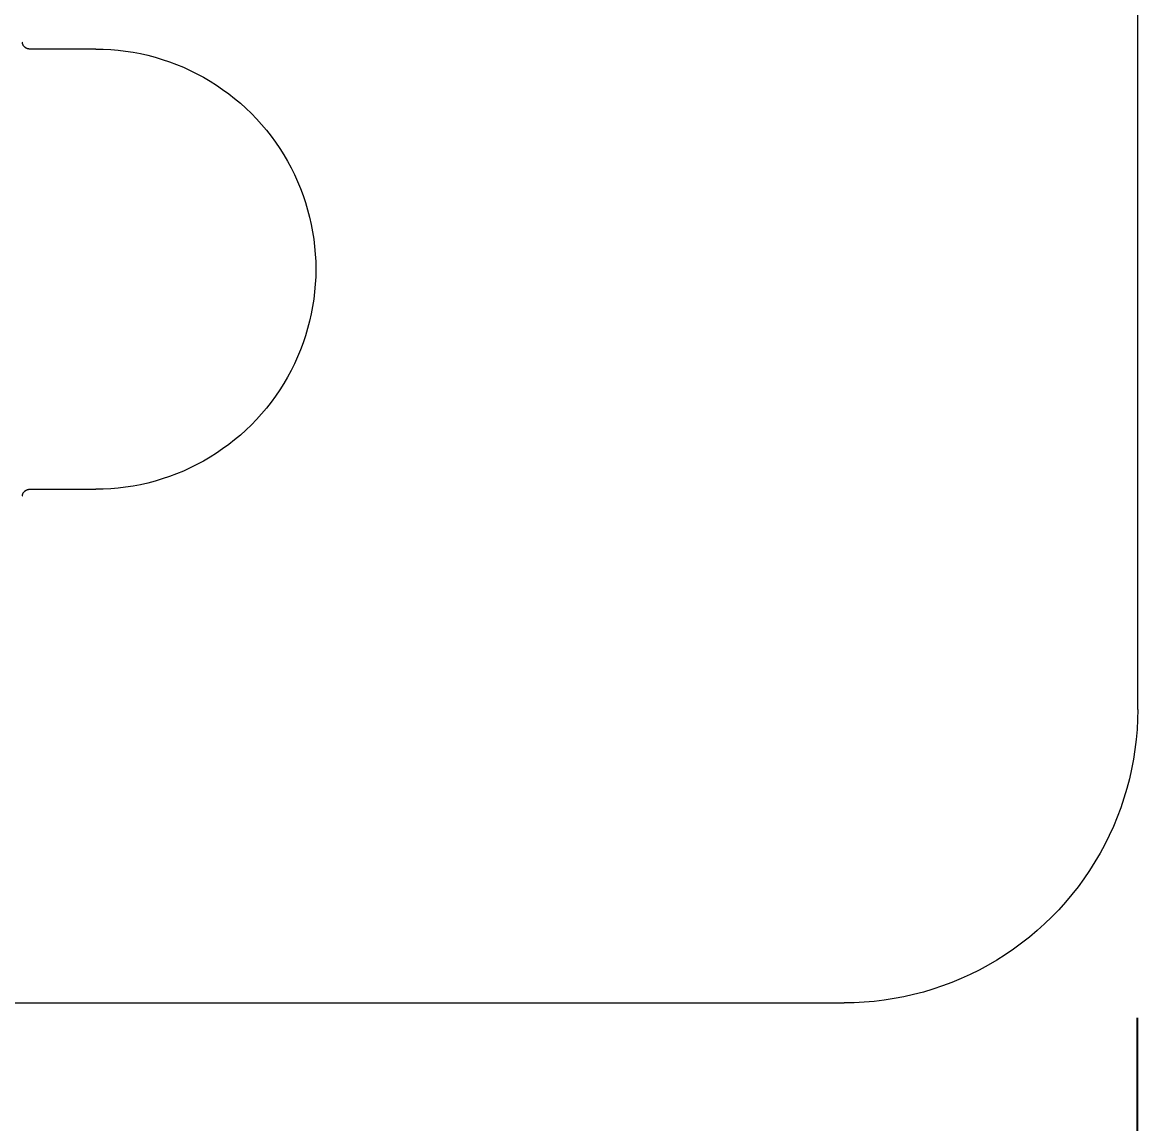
# Model space of a CAD drawing. Header units: millimetres. Extents: x -402 to 3954, y -41 to 3282.
# Drawn here: x 1706.63 to 1744.63, y 1248.79 to 1286.32 of the extents above; entities that cross this region are included whole.
import ezdxf

# ---------------------------------------------------------------- set-up
doc = ezdxf.new("R2010")
doc.units = ezdxf.units.MM
doc.layers.add('ZANO_R', color=7, linetype='Continuous', lineweight=0)
doc.layers.add('ZANO_W', color=1, linetype='Continuous', lineweight=0)
doc.styles.add('Arial', font='arial.ttf')
doc.styles.get("Standard").update_dxf_attribs({"font": 'ARIALUNI.TTF'})
doc.dimstyles.new('pl i ang', dxfattribs={"dimtxt": 50, "dimasz": 50, "dimexe": 1.25, "dimexo": 0.625, "dimgap": 10, "dimtad": 1, "dimtoh": 1, "dimtxsty": 'Standard', "dimcen": 2.5, "dimclrd": 1, "dimclre": 1, "dimclrt": 1, "dimadec": 0, "dimazin": 0, "dimtfac": 1, "dimtmove": 0, "dimatfit": 3, "dimfxl": 1, "dimarcsym": 1})

# ---------------------------------------------------------------- blocks, each defined once
blk = doc.blocks.new('*D412')
at = {"layer": 'ZANO_W', "color": 1, "lineweight": -2}
for p, q in [((-143.368, 1252.905), (-143.368, 1074.436)), ((1744.617, 1252.393), (1744.617, 1074.436)), ((-103.368, 1084.436), (1704.617, 1084.436))]:
    blk.add_line(p, q, dxfattribs=at)
at = {"layer": 'ZANO_W', "color": 1}
for points in [[(-103.368, 1091.102), (-103.368, 1077.769), (-143.368, 1084.436)], [(1704.617, 1077.769), (1704.617, 1091.102), (1744.617, 1084.436)]]:
    blk.add_solid(points, dxfattribs=at)
at = {"layer": 'ZANO_W', "color": 1, "insert": (800.624, 1114.859), "char_height": 40, "attachment_point": 5, "style": 'Arial'}
blk.add_mtext('1888', dxfattribs=at)

msp = doc.modelspace()

# ---------------------------------------------------------------- linework, layer by layer
at = {"layer": 'ZANO_R'}
for p, q in [((1744.632, 1262.905), (1744.632, 1692.905)), ((1706.633, 1285.629), (1706.632, 1285.638)), ((1706.634, 1285.62), (1706.633, 1285.629)), ((1706.635, 1285.612), (1706.634, 1285.62)), ((1706.637, 1285.603), (1706.635, 1285.612)), ((1706.639, 1285.595), (1706.637, 1285.603)), ((1706.641, 1285.586), (1706.639, 1285.595)), ((1706.644, 1285.578), (1706.641, 1285.586)), ((1706.647, 1285.57), (1706.644, 1285.578)), ((1706.65, 1285.562), (1706.647, 1285.57)), ((1706.653, 1285.554), (1706.65, 1285.562)), ((1706.657, 1285.546), (1706.653, 1285.554)), ((1706.661, 1285.538), (1706.657, 1285.546)), ((1706.665, 1285.53), (1706.661, 1285.538)), ((1706.67, 1285.523), (1706.665, 1285.53)), ((1706.674, 1285.515), (1706.67, 1285.523)), ((1706.679, 1285.508), (1706.674, 1285.515)), ((1706.685, 1285.501), (1706.679, 1285.508)), ((1706.69, 1285.495), (1706.685, 1285.501)), ((1706.696, 1285.488), (1706.69, 1285.495)), ((1706.702, 1285.482), (1706.696, 1285.488)), ((1706.708, 1285.475), (1706.702, 1285.482)), ((1706.714, 1285.469), (1706.708, 1285.475)), ((1706.721, 1285.464), (1706.714, 1285.469)), ((1706.728, 1285.458), (1706.721, 1285.464)), ((1706.735, 1285.453), (1706.728, 1285.458)), ((1706.742, 1285.448), (1706.735, 1285.453)), ((1706.749, 1285.443), (1706.742, 1285.448)), ((1706.757, 1285.439), (1706.749, 1285.443)), ((1706.764, 1285.434), (1706.757, 1285.439)), ((1706.772, 1285.431), (1706.764, 1285.434)), ((1706.78, 1285.427), (1706.772, 1285.431)), ((1706.788, 1285.423), (1706.78, 1285.427)), ((1706.796, 1285.42), (1706.788, 1285.423)), ((1706.804, 1285.417), (1706.796, 1285.42)), ((1706.813, 1285.415), (1706.804, 1285.417)), ((1706.821, 1285.413), (1706.813, 1285.415)), ((1706.83, 1285.411), (1706.821, 1285.413)), ((1706.838, 1285.409), (1706.83, 1285.411)), ((1706.847, 1285.408), (1706.838, 1285.409)), ((1706.855, 1285.407), (1706.847, 1285.408)), ((1706.864, 1285.406), (1706.855, 1285.407)), ((1706.873, 1285.405), (1706.864, 1285.406)), ((1706.882, 1285.405), (1706.873, 1285.405)), ((1709.132, 1285.405), (1706.882, 1285.405)), ((1709.132, 1285.405), (1709.388, 1285.401)), ((1709.388, 1285.401), (1709.643, 1285.388)), ((1709.643, 1285.388), (1709.898, 1285.366)), ((1709.898, 1285.366), (1710.153, 1285.335)), ((1710.153, 1285.335), (1710.406, 1285.296)), ((1710.406, 1285.296), (1710.657, 1285.248)), ((1710.657, 1285.248), (1710.907, 1285.192)), ((1710.907, 1285.192), (1711.155, 1285.127)), ((1711.155, 1285.127), (1711.4, 1285.054)), ((1711.4, 1285.054), (1711.643, 1284.972)), ((1711.643, 1284.972), (1711.883, 1284.882)), ((1711.883, 1284.882), (1712.12, 1284.784)), ((1712.12, 1284.784), (1712.353, 1284.678)), ((1712.353, 1284.678), (1712.582, 1284.564)), ((1712.582, 1284.564), (1712.807, 1284.443)), ((1712.807, 1284.443), (1713.028, 1284.313)), ((1713.028, 1284.313), (1713.245, 1284.177)), ((1713.245, 1284.177), (1713.457, 1284.032)), ((1713.457, 1284.032), (1713.663, 1283.881)), ((1713.663, 1283.881), (1713.865, 1283.723)), ((1713.865, 1283.723), (1714.061, 1283.558)), ((1714.061, 1283.558), (1714.251, 1283.386)), ((1714.251, 1283.386), (1714.435, 1283.209)), ((1714.435, 1283.209), (1714.613, 1283.024)), ((1714.613, 1283.024), (1714.784, 1282.834)), ((1714.784, 1282.834), (1714.949, 1282.638)), ((1714.949, 1282.638), (1715.108, 1282.437)), ((1715.108, 1282.437), (1715.259, 1282.23)), ((1715.259, 1282.23), (1715.403, 1282.019)), ((1715.403, 1282.019), (1715.54, 1281.802)), ((1715.54, 1281.802), (1715.669, 1281.581)), ((1715.669, 1281.581), (1715.791, 1281.356)), ((1715.791, 1281.356), (1715.905, 1281.126)), ((1715.905, 1281.126), (1716.011, 1280.893)), ((1716.011, 1280.893), (1716.109, 1280.657)), ((1716.109, 1280.657), (1716.198, 1280.417)), ((1716.198, 1280.417), (1716.28, 1280.174)), ((1716.28, 1280.174), (1716.353, 1279.929)), ((1716.353, 1279.929), (1716.418, 1279.681)), ((1716.418, 1279.681), (1716.475, 1279.431)), ((1716.475, 1279.431), (1716.522, 1279.18)), ((1716.522, 1279.18), (1716.562, 1278.926)), ((1716.562, 1278.926), (1716.592, 1278.672)), ((1716.592, 1278.672), (1716.614, 1278.417)), ((1716.614, 1278.417), (1716.627, 1278.161)), ((1716.627, 1278.161), (1716.632, 1277.905)), ((1716.627, 1277.649), (1716.614, 1277.393)), ((1716.632, 1277.905), (1716.627, 1277.649)), ((1716.614, 1277.393), (1716.592, 1277.138)), ((1716.562, 1276.884), (1716.522, 1276.631)), ((1716.592, 1277.138), (1716.562, 1276.884)), ((1716.522, 1276.631), (1716.475, 1276.379)), ((1716.418, 1276.129), (1716.353, 1275.882)), ((1716.475, 1276.379), (1716.418, 1276.129)), ((1716.353, 1275.882), (1716.28, 1275.636)), ((1716.198, 1275.394), (1716.109, 1275.154)), ((1716.28, 1275.636), (1716.198, 1275.394)), ((1716.011, 1274.917), (1715.905, 1274.684)), ((1716.109, 1275.154), (1716.011, 1274.917)), ((1715.905, 1274.684), (1715.791, 1274.455)), ((1715.669, 1274.229), (1715.54, 1274.008)), ((1715.791, 1274.455), (1715.669, 1274.229)), ((1715.403, 1273.792), (1715.259, 1273.58)), ((1715.54, 1274.008), (1715.403, 1273.792)), ((1715.108, 1273.373), (1714.949, 1273.172)), ((1715.259, 1273.58), (1715.108, 1273.373)), ((1714.949, 1273.172), (1714.784, 1272.976)), ((1714.613, 1272.786), (1714.435, 1272.602)), ((1714.784, 1272.976), (1714.613, 1272.786)), ((1714.061, 1272.252), (1713.865, 1272.087)), ((1714.251, 1272.424), (1714.061, 1272.252)), ((1714.435, 1272.602), (1714.251, 1272.424)), ((1713.663, 1271.929), (1713.457, 1271.778)), ((1713.865, 1272.087), (1713.663, 1271.929)), ((1713.028, 1271.497), (1712.807, 1271.368)), ((1713.245, 1271.634), (1713.028, 1271.497)), ((1713.457, 1271.778), (1713.245, 1271.634)), ((1712.353, 1271.132), (1712.12, 1271.026)), ((1712.582, 1271.246), (1712.353, 1271.132)), ((1712.807, 1271.368), (1712.582, 1271.246)), ((1711.4, 1270.757), (1711.155, 1270.683)), ((1711.643, 1270.838), (1711.4, 1270.757)), ((1711.883, 1270.928), (1711.643, 1270.838)), ((1712.12, 1271.026), (1711.883, 1270.928)), ((1706.702, 1270.329), (1706.708, 1270.335)), ((1706.708, 1270.335), (1706.714, 1270.341)), ((1706.714, 1270.341), (1706.721, 1270.347)), ((1706.721, 1270.347), (1706.728, 1270.352)), ((1706.728, 1270.352), (1706.735, 1270.357)), ((1706.735, 1270.357), (1706.742, 1270.362)), ((1706.742, 1270.362), (1706.749, 1270.367)), ((1706.749, 1270.367), (1706.757, 1270.372)), ((1706.757, 1270.372), (1706.764, 1270.376)), ((1706.764, 1270.376), (1706.772, 1270.38)), ((1706.772, 1270.38), (1706.78, 1270.384)), ((1706.78, 1270.384), (1706.788, 1270.387)), ((1706.788, 1270.387), (1706.796, 1270.39)), ((1706.796, 1270.39), (1706.804, 1270.393)), ((1706.804, 1270.393), (1706.813, 1270.396)), ((1706.813, 1270.396), (1706.821, 1270.398)), ((1706.821, 1270.398), (1706.83, 1270.4)), ((1706.83, 1270.4), (1706.838, 1270.401)), ((1706.838, 1270.401), (1706.847, 1270.403)), ((1706.847, 1270.403), (1706.855, 1270.404)), ((1706.855, 1270.404), (1706.864, 1270.405)), ((1706.864, 1270.405), (1706.873, 1270.405)), ((1706.873, 1270.405), (1706.882, 1270.405)), ((1706.882, 1270.405), (1709.132, 1270.405)), ((1709.388, 1270.41), (1709.132, 1270.405)), ((1709.643, 1270.423), (1709.388, 1270.41)), ((1709.898, 1270.445), (1709.643, 1270.423)), ((1710.153, 1270.475), (1709.898, 1270.445)), ((1710.406, 1270.514), (1710.153, 1270.475)), ((1710.657, 1270.562), (1710.406, 1270.514)), ((1710.907, 1270.618), (1710.657, 1270.562)), ((1711.155, 1270.683), (1710.907, 1270.618)), ((1706.632, 1270.173), (1706.633, 1270.181)), ((1706.633, 1270.181), (1706.634, 1270.19)), ((1706.634, 1270.19), (1706.635, 1270.199)), ((1706.635, 1270.199), (1706.637, 1270.207)), ((1706.637, 1270.207), (1706.639, 1270.216)), ((1706.639, 1270.216), (1706.641, 1270.224)), ((1706.641, 1270.224), (1706.644, 1270.232)), ((1706.644, 1270.232), (1706.647, 1270.241)), ((1706.647, 1270.241), (1706.65, 1270.249)), ((1706.65, 1270.249), (1706.653, 1270.257)), ((1706.653, 1270.257), (1706.657, 1270.265)), ((1706.657, 1270.265), (1706.661, 1270.273)), ((1706.661, 1270.273), (1706.665, 1270.28)), ((1706.665, 1270.28), (1706.67, 1270.288)), ((1706.67, 1270.288), (1706.674, 1270.295)), ((1706.674, 1270.295), (1706.679, 1270.302)), ((1706.679, 1270.302), (1706.685, 1270.309)), ((1706.685, 1270.309), (1706.69, 1270.316)), ((1706.69, 1270.316), (1706.696, 1270.322)), ((1706.696, 1270.322), (1706.702, 1270.329)), ((1744.632, 1262.905), (1744.626, 1262.564)), ((1744.626, 1262.564), (1744.608, 1262.223)), ((1744.608, 1262.223), (1744.579, 1261.883)), ((1744.579, 1261.883), (1744.538, 1261.544)), ((1744.538, 1261.544), (1744.486, 1261.206)), ((1744.422, 1260.871), (1744.347, 1260.538)), ((1744.486, 1261.206), (1744.422, 1260.871)), ((1744.347, 1260.538), (1744.261, 1260.207)), ((1744.261, 1260.207), (1744.163, 1259.88)), ((1744.163, 1259.88), (1744.054, 1259.556)), ((1744.054, 1259.556), (1743.934, 1259.237)), ((1743.934, 1259.237), (1743.804, 1258.921)), ((1743.662, 1258.61), (1743.51, 1258.305)), ((1743.804, 1258.921), (1743.662, 1258.61)), ((1743.51, 1258.305), (1743.348, 1258.004)), ((1743.348, 1258.004), (1743.176, 1257.709)), ((1742.993, 1257.421), (1742.801, 1257.138)), ((1743.176, 1257.709), (1742.993, 1257.421)), ((1742.801, 1257.138), (1742.6, 1256.863)), ((1742.6, 1256.863), (1742.389, 1256.594)), ((1742.169, 1256.333), (1741.94, 1256.08)), ((1742.389, 1256.594), (1742.169, 1256.333)), ((1741.94, 1256.08), (1741.703, 1255.834)), ((1741.457, 1255.597), (1741.204, 1255.368)), ((1741.703, 1255.834), (1741.457, 1255.597)), ((1740.942, 1255.148), (1740.674, 1254.937)), ((1741.204, 1255.368), (1740.942, 1255.148)), ((1740.674, 1254.937), (1740.398, 1254.736)), ((1740.116, 1254.543), (1739.827, 1254.361)), ((1740.398, 1254.736), (1740.116, 1254.543)), ((1739.232, 1254.026), (1738.926, 1253.874)), ((1739.533, 1254.189), (1739.232, 1254.026)), ((1739.827, 1254.361), (1739.533, 1254.189)), ((1738.616, 1253.733), (1738.3, 1253.602)), ((1738.926, 1253.874), (1738.616, 1253.733)), ((1737.329, 1253.276), (1736.999, 1253.19)), ((1737.657, 1253.374), (1737.329, 1253.276)), ((1737.98, 1253.483), (1737.657, 1253.374)), ((1738.3, 1253.602), (1737.98, 1253.483)), ((1698.632, 1252.905), (1734.632, 1252.905)), ((1734.973, 1252.911), (1734.632, 1252.905)), ((1735.314, 1252.929), (1734.973, 1252.911)), ((1735.654, 1252.958), (1735.314, 1252.929)), ((1735.993, 1252.998), (1735.654, 1252.958)), ((1736.331, 1253.051), (1735.993, 1252.998)), ((1736.666, 1253.114), (1736.331, 1253.051)), ((1736.999, 1253.19), (1736.666, 1253.114))]:
    msp.add_line(p, q, dxfattribs=at)

# ---------------------------------------------------------------- dimensions: what is measured, and where the dimension line sits
at = {"layer": 'ZANO_W'}
dim = msp.add_linear_dim(base=(1744.617, 1084.436), p1=(-143.368, 1262.905), p2=(1744.617, 1262.393), dimstyle='pl i ang', override={"dimtxt": 40, "dimasz": 40, "dimexe": 10, "dimexo": 10, "dimtoh": 0, "dimdec": 0, "dimtxsty": 'Arial', "dimtdec": 0, "dimtmove": 1}, dxfattribs=at)
dim.commit()
dim.dimension.update_dxf_attribs({"geometry": '*D412', "text_midpoint": (800.624, 1114.859)})

doc.saveas('drawing.dxf')
